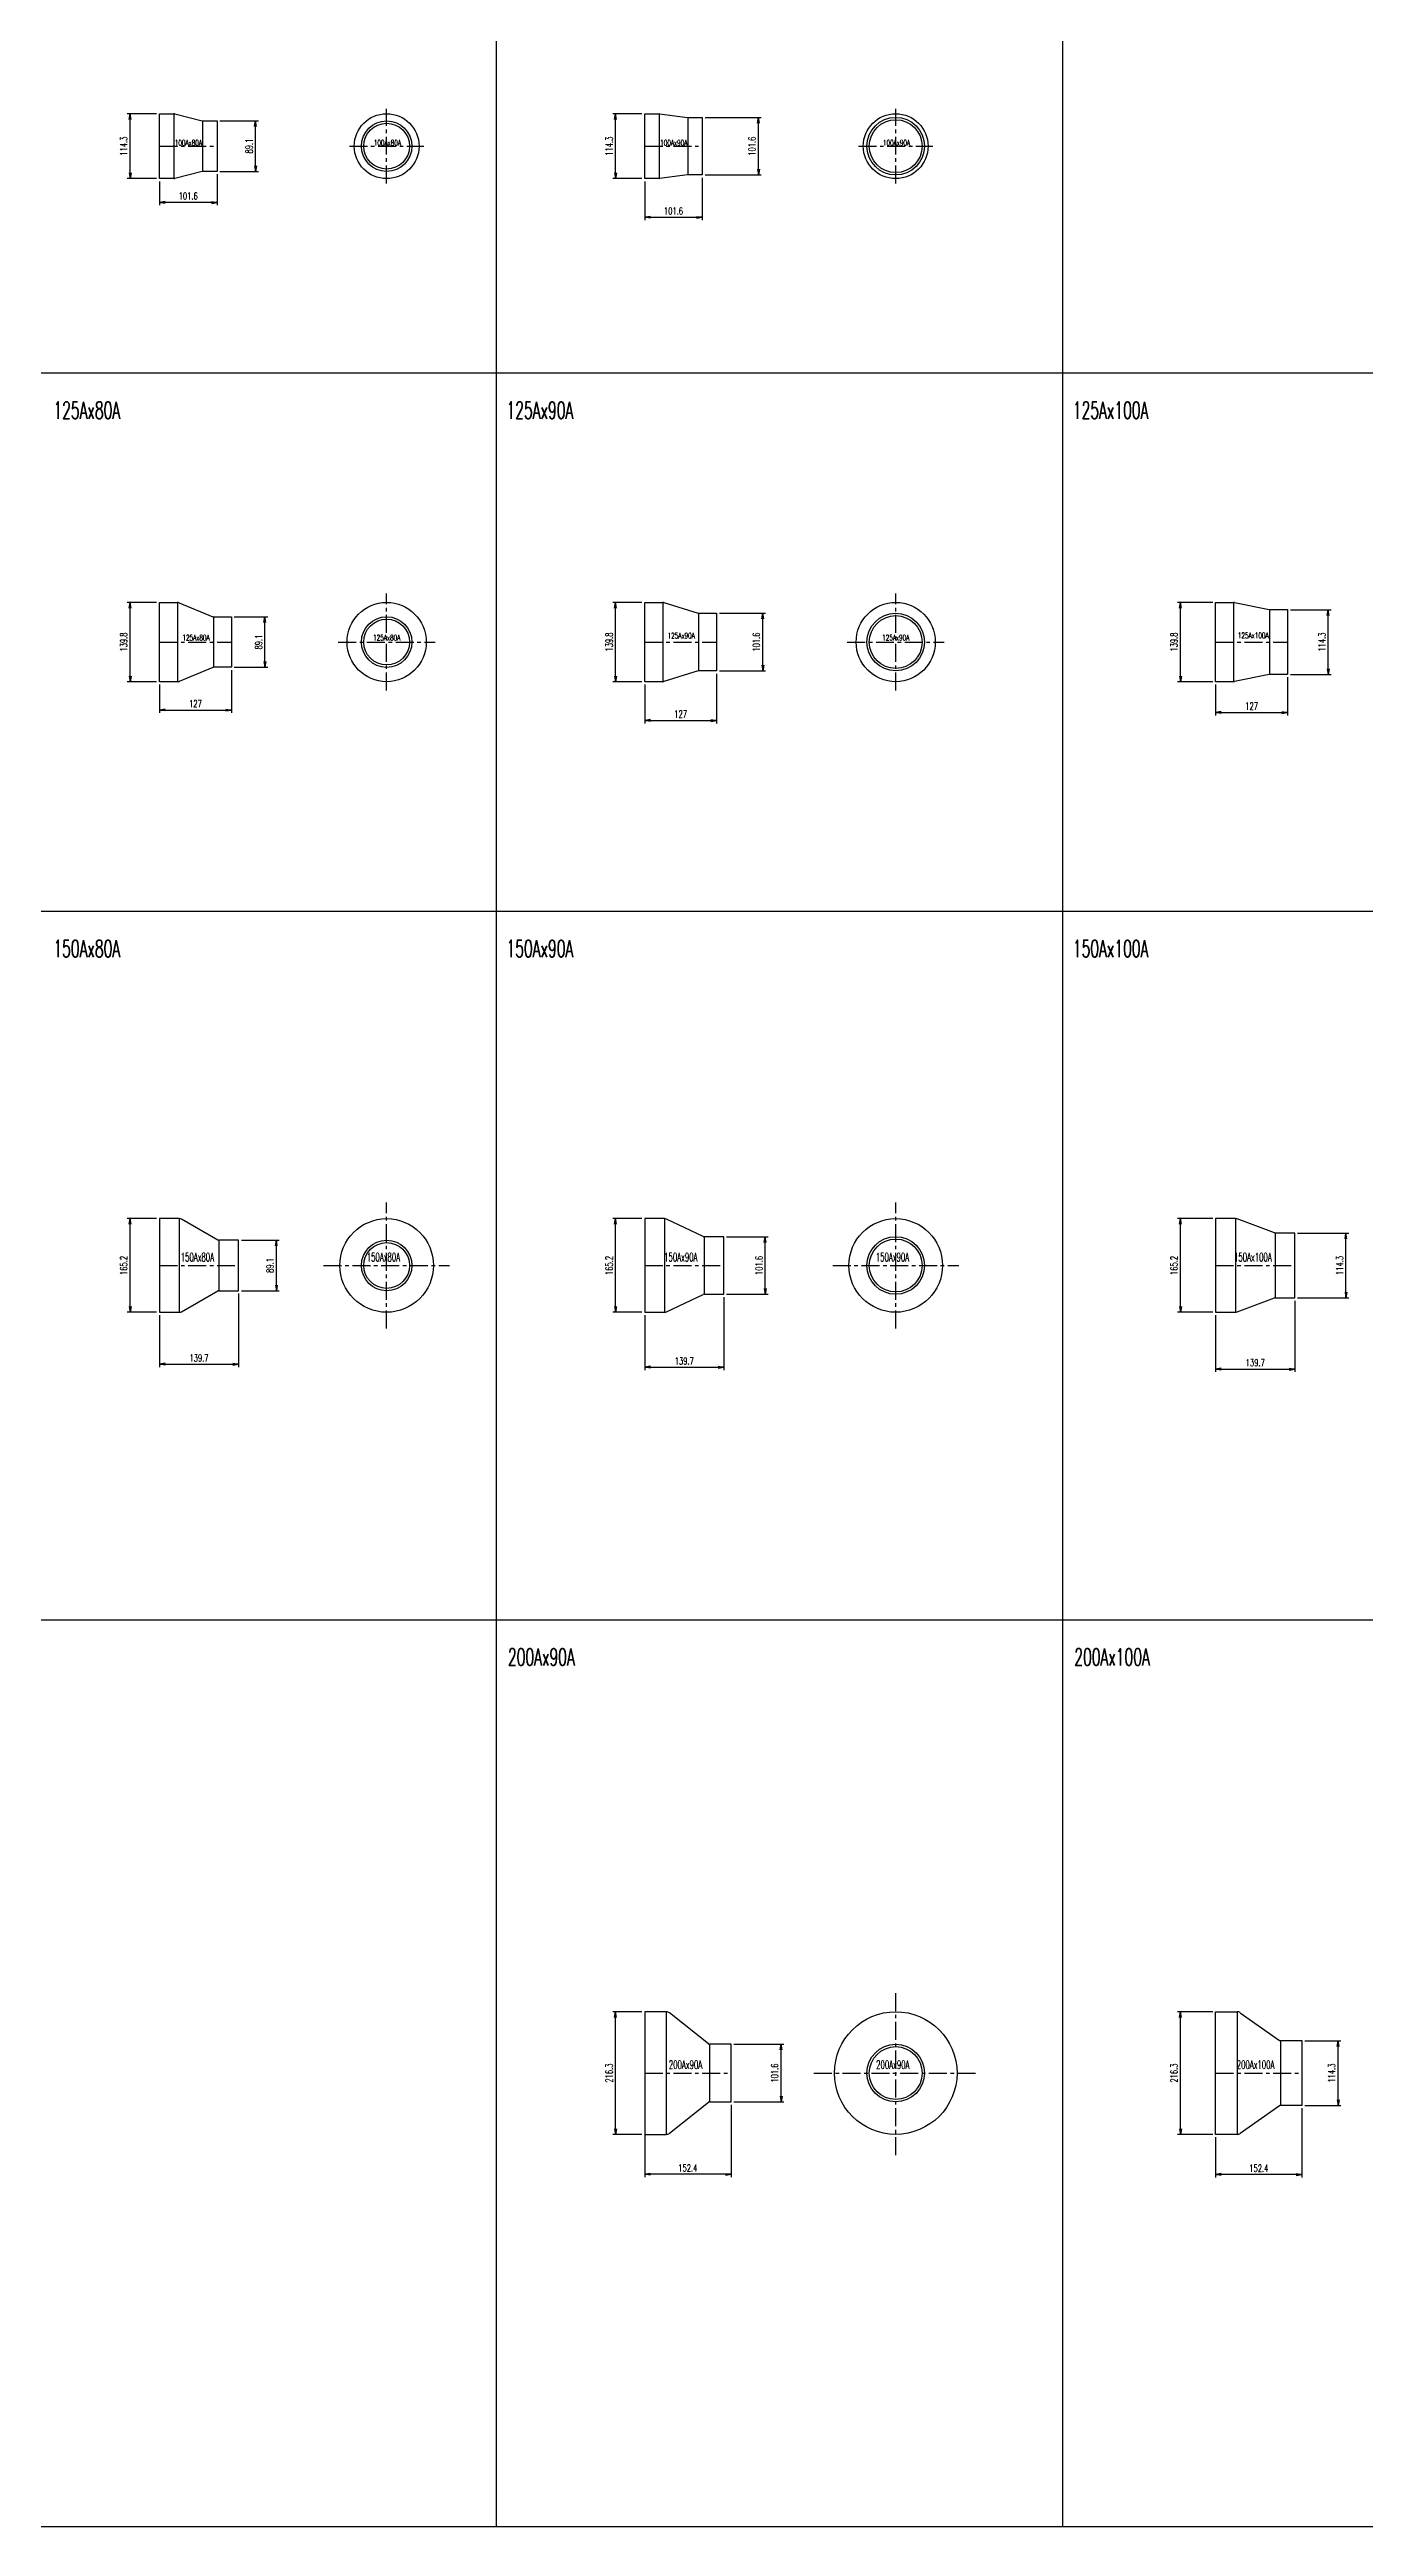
# Model space of a CAD drawing. Header units: millimetres. Extents: x 2090 to 42062, y -14812 to 2738.
# Drawn here: x 26814 to 29136, y -6552 to -2182 of the extents above; entities that cross this region are included whole.
import ezdxf

# ---------------------------------------------------------------- set-up
doc = ezdxf.new("R2010")
doc.units = ezdxf.units.MM
doc.linetypes.add('CENTER', pattern=[50.8, 31.75, -6.35, 6.35, -6.35])
for name, color, linetype in [('#配管（SUS)', 220, 'Continuous'), ('DIM', 1, 'Continuous'), ('skeleton', 7, 'Continuous')]:
    doc.layers.add(name, color=color, linetype=linetype)
doc.styles.add('kpk', font='romans.shx', dxfattribs={"width": 0.7, "bigfont": 'extfont2.shx'})
doc.styles.get("Standard").update_dxf_attribs({"font": 'romans.shx', "bigfont": 'extfont.shx'})

# ---------------------------------------------------------------- blocks, each defined once
blk = doc.blocks.new('_Open')
at = {"color": 0, "linetype": 'ByBlock', "lineweight": -2}
for p, q in [((-1, 0.17), (0, 0)), ((-1, -0.17), (0, 0)), ((0, 0), (-1, 0))]:
    blk.add_line(p, q, dxfattribs=at)
blk = doc.blocks.new('A$C5C2F514D')
at = {"layer": '#配管（SUS)', "color": 0, "linetype": 'ByBlock'}
for p, q in [((-101.6, -57.1), (-101.6, 57.1)), ((-101.6, 57.1), (-76.2, 57.1)), ((-76.2, 57.1), (-76.2, -57.1)), ((-74.3, 56.9), (-26.1, 44.6)), ((-25.4, 44.6), (-25.4, -44.6)), ((-25.4, 44.6), (0, 44.6)), ((0, 44.6), (0, -44.6)), ((-76.2, -57.1), (-101.6, -57.1)), ((-26.1, -44.6), (-74.3, -56.9)), ((0, -44.6), (-25.4, -44.6))]:
    blk.add_line(p, q, dxfattribs=at)
at = {"layer": '#配管（SUS)', "color": 2, "linetype": 'CENTER'}
blk.add_line((-101.6, 0), (0, 0), dxfattribs=at)
at = {"layer": '#配管（SUS)', "color": 0, "linetype": 'ByBlock'}
for centre, radius, start, end in [((-76.2, 49.6), 7.5, 75.7145, 90), ((-25.4, 47.6), 3, 255.7145, 270), ((-76.2, -49.6), 7.5, 270, 284.2855), ((-25.4, -47.6), 3, 90, 104.2855)]:
    blk.add_arc(centre, radius, start, end, dxfattribs=at)
at = {"layer": 'Defpoints', "color": 5, "width": 0.6}
blk.add_text('100Ax80A', height=10, dxfattribs=at).set_placement((-74.5, 0.9))
blk = doc.blocks.new('A$C79137F55')
at = {"layer": '#配管（SUS)', "color": 2, "linetype": 'CENTER'}
for p, q in [((0, -65.8), (0, 65.8)), ((-65.8, 0), (65.8, 0))]:
    blk.add_line(p, q, dxfattribs=at)
at = {"layer": '#配管（SUS)', "color": 0, "linetype": 'ByBlock'}
for radius in [57.2, 44.6, 40.4]:
    blk.add_circle((0, 0), radius, dxfattribs=at)
at = {"layer": 'Defpoints', "color": 5, "width": 0.6}
blk.add_text('100Ax80A', height=10, dxfattribs=at).set_placement((-22.6, 0.9))
blk = doc.blocks.new('A$C5E3A4A8F')
at = {"layer": '#配管（SUS)', "color": 0, "linetype": 'ByBlock'}
for p, q in [((-127, -69.9), (-127, 69.9)), ((-127, 69.9), (-95.2, 69.9)), ((-95.2, 69.9), (-95.2, -69.9)), ((-92.3, 69.3), (-32.9, 44.8)), ((-31.8, 44.6), (-31.8, -44.5)), ((-31.8, 44.6), (0, 44.6)), ((0, 44.6), (0, -44.5)), ((-95.2, -69.9), (-127, -69.9)), ((-32.9, -44.8), (-92.3, -69.3)), ((0, -44.5), (-31.8, -44.5))]:
    blk.add_line(p, q, dxfattribs=at)
at = {"layer": '#配管（SUS)', "color": 2, "linetype": 'CENTER'}
blk.add_line((-127, 0), (0, 0), dxfattribs=at)
at = {"layer": '#配管（SUS)', "color": 0, "linetype": 'ByBlock'}
for centre, radius, start, end in [((-95.2, 62.4), 7.5, 67.5379, 90), ((-31.8, 47.6), 3, 247.5379, 270), ((-95.2, -62.4), 7.5, 270, 292.4621), ((-31.8, -47.5), 3, 90, 112.4621)]:
    blk.add_arc(centre, radius, start, end, dxfattribs=at)
at = {"layer": 'Defpoints', "color": 5, "width": 0.6}
blk.add_text('125Ax80A', height=10, dxfattribs=at).set_placement((-86.4, 2.8))
blk = doc.blocks.new('A$C2EFF4026')
at = {"layer": '#配管（SUS)', "color": 2, "linetype": 'CENTER'}
for p, q in [((0, -85.6), (0, 85.6)), ((-85.6, 0), (85.6, 0))]:
    blk.add_line(p, q, dxfattribs=at)
at = {"layer": '#配管（SUS)', "color": 0, "linetype": 'ByBlock'}
for radius in [69.9, 44.6, 40.4]:
    blk.add_circle((0, 0), radius, dxfattribs=at)
at = {"layer": 'Defpoints', "color": 5, "width": 0.6}
blk.add_text('125Ax80A', height=10, dxfattribs=at).set_placement((-23.9, 2.8))
blk = doc.blocks.new('A$C2E336BB3')
at = {"layer": '#配管（SUS)', "color": 0, "linetype": 'ByBlock'}
for p, q in [((-104.8, 82.6), (-139.7, 82.6)), ((-139.7, 82.6), (-139.7, -82.6)), ((-104.8, 82.6), (-104.8, -82.6)), ((-36.4, 44.9), (-100.8, 81.6)), ((-34.9, 44.6), (-34.9, -44.5)), ((0, 44.6), (-34.9, 44.6)), ((0, -44.5), (0, 44.6)), ((-139.7, -82.6), (-104.8, -82.6)), ((-100.8, -81.6), (-36.4, -44.9)), ((-34.9, -44.5), (0, -44.5))]:
    blk.add_line(p, q, dxfattribs=at)
at = {"layer": '#配管（SUS)', "color": 2, "linetype": 'CENTER'}
blk.add_line((-139.7, 0), (0, 0), dxfattribs=at)
at = {"layer": '#配管（SUS)', "color": 0, "linetype": 'ByBlock'}
for centre, radius, start, end in [((-104.8, 74.6), 8, 60.4052, 90), ((-34.9, 47.6), 3, 240.4052, 270), ((-104.8, -74.6), 8, 270, 299.5948), ((-34.9, -47.5), 3, 90, 119.5948)]:
    blk.add_arc(centre, radius, start, end, dxfattribs=at)
at = {"layer": 'Defpoints', "color": 5, "width": 0.6}
blk.add_text('150Ax80A', height=15, dxfattribs=at).set_placement((-102.3, 7.3))
blk = doc.blocks.new('A$C6A147BD7')
at = {"layer": '#配管（SUS)', "color": 2, "linetype": 'CENTER'}
for p, q in [((0, -111.2), (0, 111.2)), ((-111.2, 0), (111.2, 0))]:
    blk.add_line(p, q, dxfattribs=at)
at = {"layer": '#配管（SUS)', "color": 0, "linetype": 'ByBlock'}
for radius in [82.6, 44.6, 40.4]:
    blk.add_circle((0, 0), radius, dxfattribs=at)
at = {"layer": 'Defpoints', "color": 5, "width": 0.6}
blk.add_text('150Ax80A', height=15, dxfattribs=at).set_placement((-35.2, 7.3))
blk = doc.blocks.new('A$C624D3669')
at = {"layer": '#配管（SUS)', "color": 0, "linetype": 'ByBlock'}
for p, q in [((-101.6, -57.1), (-101.6, 57.1)), ((-101.6, 57.1), (-76.2, 57.1)), ((-76.2, 57.1), (-76.2, -57.1)), ((-75.3, 57.1), (-25.8, 50.8)), ((-25.4, 50.8), (-25.4, -50.8)), ((-25.4, 50.8), (0, 50.8)), ((0, 50.8), (0, -50.8)), ((-76.2, -57.1), (-101.6, -57.1)), ((-25.8, -50.8), (-75.3, -57.1)), ((0, -50.8), (-25.4, -50.8))]:
    blk.add_line(p, q, dxfattribs=at)
at = {"layer": '#配管（SUS)', "color": 2, "linetype": 'CENTER'}
blk.add_line((-101.6, 0), (0, 0), dxfattribs=at)
at = {"layer": '#配管（SUS)', "color": 0, "linetype": 'ByBlock'}
for centre, radius, start, end in [((-76.2, 49.6), 7.5, 82.7819, 90), ((-25.4, 53.8), 3, 262.7819, 270), ((-76.2, -49.6), 7.5, 270, 277.2181), ((-25.4, -53.8), 3, 90, 97.2181)]:
    blk.add_arc(centre, radius, start, end, dxfattribs=at)
at = {"layer": 'Defpoints', "color": 5, "width": 0.6}
blk.add_text('100Ax90A', height=10, dxfattribs=at).set_placement((-74.2, 0.9))
blk = doc.blocks.new('A$C6F51775B')
at = {"layer": '#配管（SUS)', "color": 2, "linetype": 'CENTER'}
for p, q in [((0, -65.8), (0, 65.8)), ((-65.8, 0), (65.8, 0))]:
    blk.add_line(p, q, dxfattribs=at)
at = {"layer": '#配管（SUS)', "color": 0, "linetype": 'ByBlock'}
for radius in [57.2, 50.8, 46.6]:
    blk.add_circle((0, 0), radius, dxfattribs=at)
at = {"layer": 'Defpoints', "color": 5, "width": 0.6}
blk.add_text('100Ax90A', height=10, dxfattribs=at).set_placement((-22.6, 0.9))
blk = doc.blocks.new('A$C1AC0269E')
at = {"layer": '#配管（SUS)', "color": 0, "linetype": 'ByBlock'}
for p, q in [((-127, -69.9), (-127, 69.9)), ((-127, 69.9), (-95.2, 69.9)), ((-95.2, 69.9), (-95.2, -69.9)), ((-93, 69.6), (-32.7, 50.9)), ((-31.8, 50.8), (-31.8, -50.8)), ((-31.8, 50.8), (0, 50.8)), ((0, 50.8), (0, -50.8)), ((-95.2, -69.9), (-127, -69.9)), ((-32.7, -50.9), (-93, -69.6)), ((0, -50.8), (-31.8, -50.8))]:
    blk.add_line(p, q, dxfattribs=at)
at = {"layer": '#配管（SUS)', "color": 2, "linetype": 'CENTER'}
blk.add_line((-127, 0), (0, 0), dxfattribs=at)
at = {"layer": '#配管（SUS)', "color": 0, "linetype": 'ByBlock'}
for centre, radius, start, end in [((-95.2, 62.4), 7.5, 72.8295, 90), ((-31.8, 53.8), 3, 252.8295, 270), ((-95.2, -62.4), 7.5, 270, 287.1705), ((-31.8, -53.8), 3, 90, 107.1705)]:
    blk.add_arc(centre, radius, start, end, dxfattribs=at)
at = {"layer": 'Defpoints', "color": 5, "width": 0.6}
blk.add_text('125Ax90A', height=10, dxfattribs=at).set_placement((-86.5, 6.3))
blk = doc.blocks.new('A$C38792DCD')
at = {"layer": '#配管（SUS)', "color": 2, "linetype": 'CENTER'}
for p, q in [((0, -85.6), (0, 85.6)), ((-85.6, 0), (85.6, 0))]:
    blk.add_line(p, q, dxfattribs=at)
at = {"layer": '#配管（SUS)', "color": 0, "linetype": 'ByBlock'}
for radius in [69.9, 50.8, 46.6]:
    blk.add_circle((0, 0), radius, dxfattribs=at)
at = {"layer": 'Defpoints', "color": 5, "width": 0.6}
blk.add_text('125Ax90A', height=10, dxfattribs=at).set_placement((-23.9, 2.8))
blk = doc.blocks.new('A$C3F4216CC')
at = {"layer": '#配管（SUS)', "color": 0, "linetype": 'ByBlock'}
for p, q in [((-104.8, 82.6), (-139.7, 82.6)), ((-139.7, 82.6), (-139.7, -82.6)), ((-104.8, 82.6), (-104.8, -82.6)), ((-36.2, 51.1), (-101.4, 81.8)), ((-34.9, 50.8), (-34.9, -50.8)), ((0, 50.8), (-34.9, 50.8)), ((0, -50.8), (0, 50.8)), ((-139.7, -82.6), (-104.8, -82.6)), ((-101.4, -81.8), (-36.2, -51.1)), ((-34.9, -50.8), (0, -50.8))]:
    blk.add_line(p, q, dxfattribs=at)
at = {"layer": '#配管（SUS)', "color": 2, "linetype": 'CENTER'}
blk.add_line((-139.7, 0), (0, 0), dxfattribs=at)
at = {"layer": '#配管（SUS)', "color": 0, "linetype": 'ByBlock'}
for centre, radius, start, end in [((-104.8, 74.6), 8, 64.7536, 90), ((-34.9, 53.8), 3, 244.7536, 270), ((-104.8, -74.6), 8, 270, 295.2464), ((-34.9, -53.8), 3, 90, 115.2464)]:
    blk.add_arc(centre, radius, start, end, dxfattribs=at)
at = {"layer": 'Defpoints', "color": 5, "width": 0.6}
blk.add_text('150Ax90A', height=15, dxfattribs=at).set_placement((-105.4, 7.3))
blk = doc.blocks.new('A$C4E9D0B41')
at = {"layer": '#配管（SUS)', "color": 2, "linetype": 'CENTER'}
for p, q in [((0, -111.2), (0, 111.2)), ((-111.2, 0), (111.2, 0))]:
    blk.add_line(p, q, dxfattribs=at)
at = {"layer": '#配管（SUS)', "color": 0, "linetype": 'ByBlock'}
for radius in [82.6, 50.8, 46.6]:
    blk.add_circle((0, 0), radius, dxfattribs=at)
at = {"layer": 'Defpoints', "color": 5, "width": 0.6}
blk.add_text('150Ax90A', height=15, dxfattribs=at).set_placement((-35.2, 7.3))
blk = doc.blocks.new('A$C73F9508F')
at = {"layer": '#配管（SUS)', "color": 0, "linetype": 'ByBlock'}
for p, q in [((-114.3, 108.1), (-152.4, 108.1)), ((-152.4, 108.1), (-152.4, -108.2)), ((-114.3, 108.1), (-114.3, -108.2)), ((-40, 51.5), (-108.8, 106.2)), ((-38.1, 50.8), (-38.1, -50.8)), ((0, 50.8), (-38.1, 50.8)), ((0, -50.8), (0, 50.8)), ((-108.8, -106.2), (-40, -51.5)), ((-38.1, -50.8), (0, -50.8)), ((-152.4, -108.2), (-114.3, -108.2))]:
    blk.add_line(p, q, dxfattribs=at)
at = {"layer": '#配管（SUS)', "color": 2, "linetype": 'CENTER'}
blk.add_line((-152.4, 0), (0, 0), dxfattribs=at)
at = {"layer": '#配管（SUS)', "color": 0, "linetype": 'ByBlock'}
for centre, radius, start, end in [((-114.3, 99.3), 8.8, 51.4921, 90), ((-38.1, 53.8), 3, 231.4921, 270), ((-38.1, -53.8), 3, 90, 128.5079), ((-114.3, -99.4), 8.8, 270, 308.5079)]:
    blk.add_arc(centre, radius, start, end, dxfattribs=at)
at = {"layer": 'Defpoints', "color": 5, "width": 0.6}
blk.add_text('200Ax90A', height=15, dxfattribs=at).set_placement((-109.8, 7.3))
blk = doc.blocks.new('A$C67BE0452')
at = {"layer": '#配管（SUS)', "color": 2, "linetype": 'CENTER'}
for p, q in [((0, -144.6), (0, 144.6)), ((-144.6, 0), (144.6, 0))]:
    blk.add_line(p, q, dxfattribs=at)
at = {"layer": '#配管（SUS)', "color": 0, "linetype": 'ByBlock'}
for radius in [108.2, 50.8, 46.6]:
    blk.add_circle((0, 0), radius, dxfattribs=at)
at = {"layer": 'Defpoints', "color": 5, "width": 0.6}
blk.add_text('200Ax90A', height=15, dxfattribs=at).set_placement((-34.6, 7.3))
blk = doc.blocks.new('A$C3D5415F0')
at = {"layer": '#配管（SUS)', "color": 0, "linetype": 'ByBlock'}
for p, q in [((-127, -69.9), (-127, 69.9)), ((-127, 69.9), (-95.2, 69.9)), ((-95.2, 69.9), (-95.2, -69.9)), ((-93.7, 69.7), (-32.4, 57.2)), ((-31.8, 57.2), (-31.8, -57.1)), ((-31.8, 57.2), (0, 57.2)), ((0, 57.2), (0, -57.1)), ((-95.2, -69.9), (-127, -69.9)), ((-32.4, -57.2), (-93.7, -69.7)), ((0, -57.1), (-31.8, -57.1))]:
    blk.add_line(p, q, dxfattribs=at)
at = {"layer": '#配管（SUS)', "color": 2, "linetype": 'CENTER'}
blk.add_line((-127, 0), (0, 0), dxfattribs=at)
at = {"layer": '#配管（SUS)', "color": 0, "linetype": 'ByBlock'}
for centre, radius, start, end in [((-95.2, 62.4), 7.5, 78.4406, 90), ((-31.8, 60.2), 3, 258.4406, 270), ((-95.2, -62.4), 7.5, 270, 281.5594), ((-31.8, -60.1), 3, 90, 101.5594)]:
    blk.add_arc(centre, radius, start, end, dxfattribs=at)
at = {"layer": 'Defpoints', "color": 5, "width": 0.6}
blk.add_text('125Ax100A', height=10, dxfattribs=at).set_placement((-87.8, 6.6))
blk = doc.blocks.new('A$C11326F6D')
at = {"layer": '#配管（SUS)', "color": 0, "linetype": 'ByBlock'}
for p, q in [((-104.8, 82.6), (-139.7, 82.6)), ((-139.7, 82.6), (-139.7, -82.6)), ((-104.8, 82.6), (-104.8, -82.6)), ((-36, 57.3), (-102, 82.1)), ((-34.9, 57.1), (-34.9, -57.1)), ((0, 57.1), (-34.9, 57.1)), ((0, -57.1), (0, 57.1)), ((-139.7, -82.6), (-104.8, -82.6)), ((-102, -82.1), (-36, -57.3)), ((-34.9, -57.1), (0, -57.1))]:
    blk.add_line(p, q, dxfattribs=at)
at = {"layer": '#配管（SUS)', "color": 2, "linetype": 'CENTER'}
blk.add_line((-139.7, 0), (0, 0), dxfattribs=at)
at = {"layer": '#配管（SUS)', "color": 0, "linetype": 'ByBlock'}
for centre, radius, start, end in [((-104.8, 74.6), 8, 69.455, 90), ((-34.9, 60.2), 3, 249.455, 270), ((-104.8, -74.6), 8, 270, 290.545), ((-34.9, -60.1), 3, 90, 110.545)]:
    blk.add_arc(centre, radius, start, end, dxfattribs=at)
at = {"layer": 'Defpoints', "color": 5, "width": 0.6}
blk.add_text('150Ax100A', height=15, dxfattribs=at).set_placement((-107.4, 7.3))
blk = doc.blocks.new('A$C56210332')
at = {"layer": '#配管（SUS)', "color": 0, "linetype": 'ByBlock'}
for p, q in [((-152.4, -108.1), (-152.4, 108.2)), ((-152.4, 108.2), (-114.3, 108.2)), ((-114.3, 108.2), (-114.3, -108.1)), ((-109.2, 106.5), (-39.8, 57.7)), ((-38.1, 57.2), (-38.1, -57.1)), ((-38.1, 57.2), (0, 57.2)), ((0, 57.2), (0, -57.1)), ((-39.8, -57.7), (-109.2, -106.5)), ((0, -57.1), (-38.1, -57.1)), ((-114.3, -108.1), (-152.4, -108.1))]:
    blk.add_line(p, q, dxfattribs=at)
at = {"layer": '#配管（SUS)', "color": 2, "linetype": 'CENTER'}
blk.add_line((-152.4, 0), (0, 0), dxfattribs=at)
at = {"layer": '#配管（SUS)', "color": 0, "linetype": 'ByBlock'}
for centre, radius, start, end in [((-114.3, 99.4), 8.8, 54.8622, 90), ((-38.1, 60.2), 3, 234.8622, 270), ((-38.1, -60.1), 3, 90, 125.1378), ((-114.3, -99.3), 8.8, 270, 305.1378)]:
    blk.add_arc(centre, radius, start, end, dxfattribs=at)
at = {"layer": 'Defpoints', "color": 5, "width": 0.6}
blk.add_text('200Ax100A', height=15, dxfattribs=at).set_placement((-115.3, 7.3))

msp = doc.modelspace()

# ---------------------------------------------------------------- linework, layer by layer
at = {"layer": 'DIM', "color": 9}
for p, q in [((27002.823, -2295.282), (26951.019, -2295.282)), ((26956.019, -2399.582), (26956.019, -2305.282)), ((27114.423, -2307.882), (27182.441, -2307.882)), ((27859.589, -2295.282), (27808.099, -2295.282)), ((27813.099, -2399.582), (27813.099, -2305.282)), ((27971.189, -2301.632), (28070.515, -2301.632)), ((28065.515, -2393.232), (28065.515, -2311.632)), ((27177.441, -2386.982), (27177.441, -2317.882)), ((27109.423, -2401.982), (27109.423, -2456.761)), ((27114.423, -2396.982), (27182.441, -2396.982)), ((27971.189, -2403.232), (28070.515, -2403.232)), ((27002.823, -2409.582), (26951.019, -2409.582)), ((27007.823, -2414.582), (27007.823, -2456.761)), ((27859.589, -2409.582), (27808.099, -2409.582)), ((27864.589, -2414.582), (27864.589, -2482.959)), ((27966.189, -2408.232), (27966.189, -2482.959)), ((27099.423, -2451.761), (27017.823, -2451.761)), ((27874.589, -2477.959), (27956.189, -2477.959)), ((27002.823, -3157.532), (26951.019, -3157.532)), ((26956.019, -3287.332), (26956.019, -3167.532)), ((27139.823, -3182.882), (27199.028, -3182.882)), ((27859.589, -3157.532), (27808.099, -3157.532)), ((27813.099, -3287.332), (27813.099, -3167.532)), ((27996.589, -3176.632), (28078.034, -3176.632)), ((28073.034, -3268.232), (28073.034, -3186.632)), ((28867.723, -3157.532), (28805.474, -3157.532)), ((28810.474, -3287.332), (28810.474, -3167.532)), ((29004.723, -3170.282), (29076.519, -3170.282)), ((29071.519, -3274.582), (29071.519, -3180.282)), ((27194.028, -3261.982), (27194.028, -3192.882)), ((27134.823, -3276.982), (27134.823, -3352.313)), ((27139.823, -3271.982), (27199.028, -3271.982)), ((27002.823, -3297.332), (26951.019, -3297.332)), ((27007.823, -3302.332), (27007.823, -3352.313)), ((27859.589, -3297.332), (27808.099, -3297.332)), ((27864.589, -3302.332), (27864.589, -3370.89)), ((27991.589, -3283.232), (27991.589, -3370.89)), ((27996.589, -3278.232), (28078.034, -3278.232)), ((28867.723, -3297.332), (28805.474, -3297.332)), ((28872.723, -3302.332), (28872.723, -3356.806)), ((28999.723, -3289.582), (28999.723, -3356.806)), ((29004.723, -3284.582), (29076.519, -3284.582)), ((27017.823, -3347.313), (27124.823, -3347.313)), ((28882.723, -3351.806), (28989.723, -3351.806)), ((27874.589, -3365.89), (27981.589, -3365.89)), ((27002.823, -4244.832), (26951.019, -4244.832)), ((26956.019, -4400.032), (26956.019, -4254.832)), ((27152.523, -4282.882), (27219.232, -4282.882)), ((27859.589, -4244.832), (27808.099, -4244.832)), ((27813.099, -4400.032), (27813.099, -4254.832)), ((28009.289, -4276.632), (28082.487, -4276.632)), ((28867.723, -4244.832), (28805.474, -4244.832)), ((28810.474, -4400.032), (28810.474, -4254.832)), ((29017.423, -4270.282), (29107.814, -4270.282)), ((29102.814, -4374.582), (29102.814, -4280.282)), ((27214.232, -4361.982), (27214.232, -4292.882)), ((28077.487, -4368.232), (28077.487, -4286.632)), ((27002.823, -4410.032), (26951.019, -4410.032)), ((27147.523, -4376.982), (27147.523, -4506.751)), ((27152.523, -4371.982), (27219.232, -4371.982)), ((27859.589, -4410.032), (27808.099, -4410.032)), ((28004.289, -4383.232), (28004.289, -4512.058)), ((28009.289, -4378.232), (28082.487, -4378.232)), ((28867.723, -4410.032), (28805.474, -4410.032)), ((29012.423, -4389.582), (29012.423, -4515.384)), ((29017.423, -4384.582), (29107.814, -4384.582)), ((27007.823, -4415.032), (27007.823, -4506.751)), ((27864.589, -4415.032), (27864.589, -4512.058)), ((28872.723, -4415.032), (28872.723, -4515.384)), ((27017.823, -4501.751), (27137.523, -4501.751)), ((27874.589, -4507.058), (27994.289, -4507.058)), ((28882.723, -4510.384), (29002.423, -4510.384)), ((27859.589, -5644.282), (27808.099, -5644.282)), ((27813.099, -5850.582), (27813.099, -5654.282)), ((28867.723, -5644.282), (28805.474, -5644.282)), ((28810.474, -5850.582), (28810.474, -5654.282)), ((28021.989, -5701.632), (28110.439, -5701.632)), ((28105.439, -5793.232), (28105.439, -5711.632)), ((29030.123, -5695.282), (29093.897, -5695.282)), ((29088.897, -5799.582), (29088.897, -5705.282)), ((28016.989, -5808.232), (28016.989, -5936.059)), ((28021.989, -5803.232), (28110.439, -5803.232)), ((29030.123, -5809.582), (29093.897, -5809.582)), ((29025.123, -5814.582), (29025.123, -5936.55)), ((27859.589, -5860.582), (27808.099, -5860.582)), ((27864.589, -5859.782), (27864.589, -5936.059)), ((28867.723, -5860.582), (28805.474, -5860.582)), ((28872.723, -5865.582), (28872.723, -5936.55)), ((28006.989, -5931.059), (27874.589, -5931.059)), ((29015.123, -5931.55), (28882.723, -5931.55))]:
    msp.add_line(p, q, dxfattribs=at)
at = {"layer": 'skeleton'}
for p, q in [((27602.157, 1707.568), (27602.157, -6552.432)), ((28602.157, 1707.568), (28602.157, -6552.432)), ((21142.157, -2752.432), (42062.157, -2752.432)), ((21142.157, -3702.432), (42062.157, -3702.432)), ((21142.157, -4952.432), (42062.157, -4952.432)), ((21142.157, -6552.432), (42062.157, -6552.432))]:
    msp.add_line(p, q, dxfattribs=at)

# ---------------------------------------------------------------- block references
at = {"layer": '#配管（SUS)'}
for name, p in [('A$C5C2F514D', (27109.423, -2352.432)), ('A$C79137F55', (27408.93, -2352.432)), ('A$C624D3669', (27966.189, -2352.432)), ('A$C6F51775B', (28307.823, -2352.432)), ('A$C2EFF4026', (27408.93, -3227.432)), ('A$C38792DCD', (28307.823, -3227.432)), ('A$C5E3A4A8F', (27134.823, -3227.432)), ('A$C1AC0269E', (27991.589, -3227.432)), ('A$C3D5415F0', (28999.723, -3227.432)), ('A$C6A147BD7', (27408.93, -4327.432)), ('A$C4E9D0B41', (28307.823, -4327.432)), ('A$C2E336BB3', (27147.523, -4327.432)), ('A$C3F4216CC', (28004.289, -4327.432)), ('A$C11326F6D', (29012.423, -4327.432)), ('A$C67BE0452', (28307.823, -5752.432)), ('A$C73F9508F', (28016.989, -5752.432)), ('A$C56210332', (29025.123, -5752.432))]:
    msp.add_blockref(name, p, dxfattribs=at)
at = {"layer": 'DIM', "color": 9, "linetype": 'ByBlock', "xscale": 10, "yscale": 10, "zscale": 10}
for p, rotation in [((26956.019, -2295.282), 90), ((27177.441, -2307.882), 90), ((27813.099, -2295.282), 90), ((28065.515, -2301.632), 90), ((26956.019, -2409.582), 270), ((27177.441, -2396.982), 270), ((27813.099, -2409.582), 270), ((28065.515, -2403.232), 270), ((27007.823, -2451.761), 180), ((27864.589, -2477.959), 180), ((26956.019, -3157.532), 90), ((27194.028, -3182.882), 90), ((27813.099, -3157.532), 90), ((28073.034, -3176.632), 90), ((28810.474, -3157.532), 90), ((29071.519, -3170.282), 90), ((27194.028, -3271.982), 270), ((28073.034, -3278.232), 270), ((29071.519, -3284.582), 270), ((26956.019, -3297.332), 270), ((27813.099, -3297.332), 270), ((28810.474, -3297.332), 270), ((27007.823, -3347.313), 180), ((27864.589, -3365.89), 180), ((28872.723, -3351.806), 180), ((26956.019, -4244.832), 90), ((27214.232, -4282.882), 90), ((27813.099, -4244.832), 90), ((28077.487, -4276.632), 90), ((28810.474, -4244.832), 90), ((29102.814, -4270.282), 90), ((27214.232, -4371.982), 270), ((28077.487, -4378.232), 270), ((26956.019, -4410.032), 270), ((27813.099, -4410.032), 270), ((28810.474, -4410.032), 270), ((29102.814, -4384.582), 270), ((27007.823, -4501.751), 180), ((27864.589, -4507.058), 180), ((28872.723, -4510.384), 180), ((27813.099, -5644.282), 90), ((28810.474, -5644.282), 90), ((28105.439, -5701.632), 90), ((29088.897, -5695.282), 90), ((28105.439, -5803.232), 270), ((29088.897, -5809.582), 270), ((27813.099, -5860.582), 270), ((28810.474, -5860.582), 270), ((27864.589, -5931.059), 180), ((28872.723, -5931.55), 180)]:
    msp.add_blockref('_Open', p, dxfattribs=dict(at, rotation=rotation))
for p in [(27109.423, -2451.761), (27966.189, -2477.959), (27134.823, -3347.313), (27991.589, -3365.89), (28999.723, -3351.806), (27147.523, -4501.751), (28004.289, -4507.058), (29012.423, -4510.384), (28016.989, -5931.059), (29025.123, -5931.55)]:
    msp.add_blockref('_Open', p, dxfattribs=at)

# ---------------------------------------------------------------- texts
at = {"color": 71, "width": 0.6}
for s, p in [('125Ax80A', (26820.571, -2833.298)), ('125Ax90A', (27620.571, -2833.298)), ('125Ax100A', (28620.571, -2833.298)), ('150Ax80A', (26820.571, -3783.298)), ('150Ax90A', (27620.571, -3783.298)), ('150Ax100A', (28620.571, -3783.298)), ('200Ax90A', (27623.143, -5033.298)), ('200Ax100A', (28623.143, -5033.298))]:
    msp.add_text(s, height=30, dxfattribs=at).set_placement(p)

# ---------------------------------------------------------------- next in the draw order: texts
at = {"layer": 'DIM', "color": 4, "linetype": 'ByBlock', "char_height": 12.5, "attachment_point": 5, "rotation": 90, "style": 'kpk', "bg_fill": 3, "box_fill_scale": 1.1, "bg_fill_color": 256, "bg_fill_true_color": 13158600, "bg_fill_transparency": 0}
for s, insert in [('114.3', (26944.769, -2352.432)), ('89.1', (27166.191, -2352.432)), ('114.3', (27801.849, -2352.432)), ('101.6', (28054.265, -2352.432)), ('139.8', (26944.769, -3227.432)), ('89.1', (27182.778, -3227.432)), ('139.8', (27801.849, -3227.432)), ('101.6', (28061.784, -3227.432)), ('139.8', (28799.224, -3227.432)), ('114.3', (29060.269, -3227.432)), ('165.2', (26944.769, -4327.432)), ('89.1', (27202.982, -4327.432)), ('165.2', (27801.849, -4327.432)), ('101.6', (28066.237, -4327.432)), ('165.2', (28799.224, -4327.432)), ('114.3', (29091.564, -4327.432)), ('216.3', (27801.849, -5752.432)), ('101.6', (28094.189, -5752.432)), ('216.3', (28799.224, -5752.432)), ('114.3', (29077.647, -5752.432))]:
    msp.add_mtext(s, dxfattribs=dict(at, insert=insert))
at = {"layer": 'DIM', "color": 4, "linetype": 'ByBlock', "char_height": 12.5, "attachment_point": 5, "style": 'kpk', "bg_fill": 3, "box_fill_scale": 1.1, "bg_fill_color": 256, "bg_fill_true_color": 13158600, "bg_fill_transparency": 0}
for s, insert in [('101.6', (27058.623, -2440.511)), ('101.6', (27915.389, -2466.709)), ('127', (27071.323, -3336.063)), ('127', (27928.089, -3354.64)), ('127', (28936.223, -3340.556)), ('139.7', (27077.673, -4490.501)), ('139.7', (27934.439, -4495.808)), ('139.7', (28942.573, -4499.134)), ('152.4', (27940.789, -5919.809)), ('152.4', (28948.923, -5920.3))]:
    msp.add_mtext(s, dxfattribs=dict(at, insert=insert))

doc.saveas('drawing.dxf')
